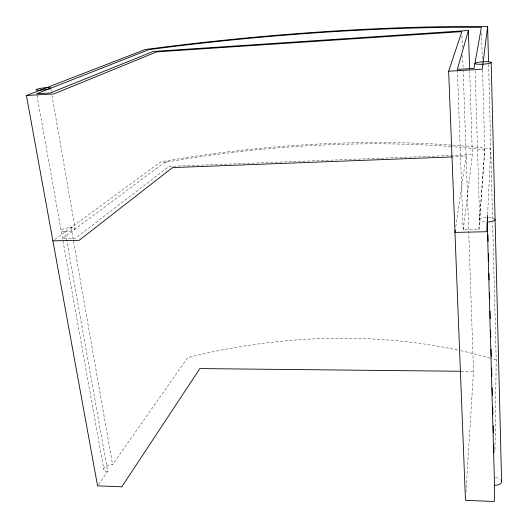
<?xml version="1.0" encoding="UTF-8"?>
<svg xmlns="http://www.w3.org/2000/svg" width="528" height="528" viewBox="0 0 528 528"><rect width="100%" height="100%" fill="white"/><g stroke="black" fill="none" stroke-linecap="round" stroke-linejoin="round"><path stroke-width="0.4" stroke-dasharray="2.64 1.98" d="M495.007 449.599L496.208 360.023L492.67 222.783M487.608 214.493L490.769 148.823L490.274 148.764A429.495 142.369 -6.3 0 0 452.43 145.147M465.98 492.142L473.504 371.395L463.201 71.042M482.559 70.099L484.777 149.794L478.962 229.416L463.175 229.759L457.393 70.237M478.896 229.396L484.724 149.8M463.247 229.739L472.362 154.724L469.689 71.623M455.796 226.736L466.132 156.4L452.971 156.902M98.485 484.539L107.692 471.451L65.188 231.825M107.692 471.451A6.481 3.208 -13.6 0 1 104.28 467.782A6.481 3.208 -13.6 0 1 112.57 464.521L187.77 357.634L188.265 357.509A384.384 232.676 -7.7 0 1 459.043 350.315M450.628 146.52A419.826 138.666 -6.3 0 0 169.105 161.634L164.479 162.426L62.535 238.412L75.59 238.128L169.072 166.386L472.415 154.711M54.839 239.428L160.875 161.819A429.495 142.369 -6.3 0 1 450.958 145.042M164.518 162.433L169.105 161.634M461.142 371.27L473.504 371.395M484.777 149.794L480.467 149.305A419.826 138.666 -6.3 0 0 451.433 146.579M496.208 360.023L495.746 359.878A384.384 232.676 -7.7 0 0 490.466 358.294M36.967 95.363L103.844 469.524M50.846 88.75L51.407 92.004M51.968 95.251L75.101 228.433M71.082 227.495L112.57 464.521M461.987 35.752L462.383 47.243M462.667 55.447L463.089 67.756M475.141 70.877L479.662 219.879A7.715 2.31 -1.8 0 0 486.433 222.037M481.529 33.132L482.308 61.063M488.591 64.324L492.591 219.496M460.594 350.651A384.384 232.676 -7.7 0 1 489.713 358.076M479.655 219.892A7.715 2.31 -1.8 0 1 486.671 217.43M488.268 217.391A7.715 2.31 -1.8 0 1 494.439 218.585M495.356 477.589A7.016 3.881 2.5 0 1 500.267 479.318M64.594 231.832A7.069 1.874 -9.2 0 0 75.128 228.631A7.069 1.874 -9.2 0 0 64.72 228.518A7.069 1.874 -9.2 0 0 64.594 231.832"/><path stroke-width="0.79" d="M495.046 219.272A7.715 2.31 -1.8 0 1 487.245 222.031L494.525 485.305L494.307 501.494L465.465 500.359L448.642 71.194L461.848 31.647L156.743 51.876L53.863 93.918L26.4 95.502L97.561 485.846L121.803 486.803L199.881 368.57L460.317 371.263M487.568 215.312L486.776 231.726L454.964 232.399L455.321 229.97M26.4 95.502L145.16 49.52A457.604 74.917 -5.8 0 1 487.106 26.585L487.621 26.591L482.242 69.26L448.642 71.194M468.369 30.485L457.36 69.412L474.025 68.449L481.371 27.377L476.923 27.337A447.176 72.917 -5.8 0 0 153.655 49.018L148.83 49.652L36.676 93.753L50.318 92.961L153.285 51.434L468.369 30.485L469.61 69.161M452.146 156.935L172.504 167.594L79.18 240.306L52.899 240.854M487.469 217.397L487.608 222.334M487.945 234.683L488.123 241.27M488.466 253.618L488.671 261.03M489.007 273.379L489.192 279.965M489.529 292.314L489.713 298.894M490.05 311.243L490.255 318.655M490.571 330.178L490.776 337.59M491.093 349.114L491.297 356.525M491.614 368.049L491.845 376.279M492.162 387.809L492.367 395.215M492.683 406.745L492.881 414.15M493.205 425.674L493.403 433.085M493.726 444.609L493.951 452.846M487.621 26.591L488.532 61.862M491.179 62.509A8.151 1.195 -3.6 0 1 478.909 64.284A8.151 1.195 -3.6 0 1 479.061 62.198A8.151 1.195 -3.6 0 1 491.179 62.509L501.6 481.642M501.257 480.434A7.016 3.881 2.5 0 1 494.525 485.305M39.448 90.222A7.425 0.957 -7.2 0 0 50.714 88.037A7.425 0.957 -7.2 0 0 39.884 88.499A7.425 0.957 -7.2 0 0 39.448 90.222"/></g></svg>
